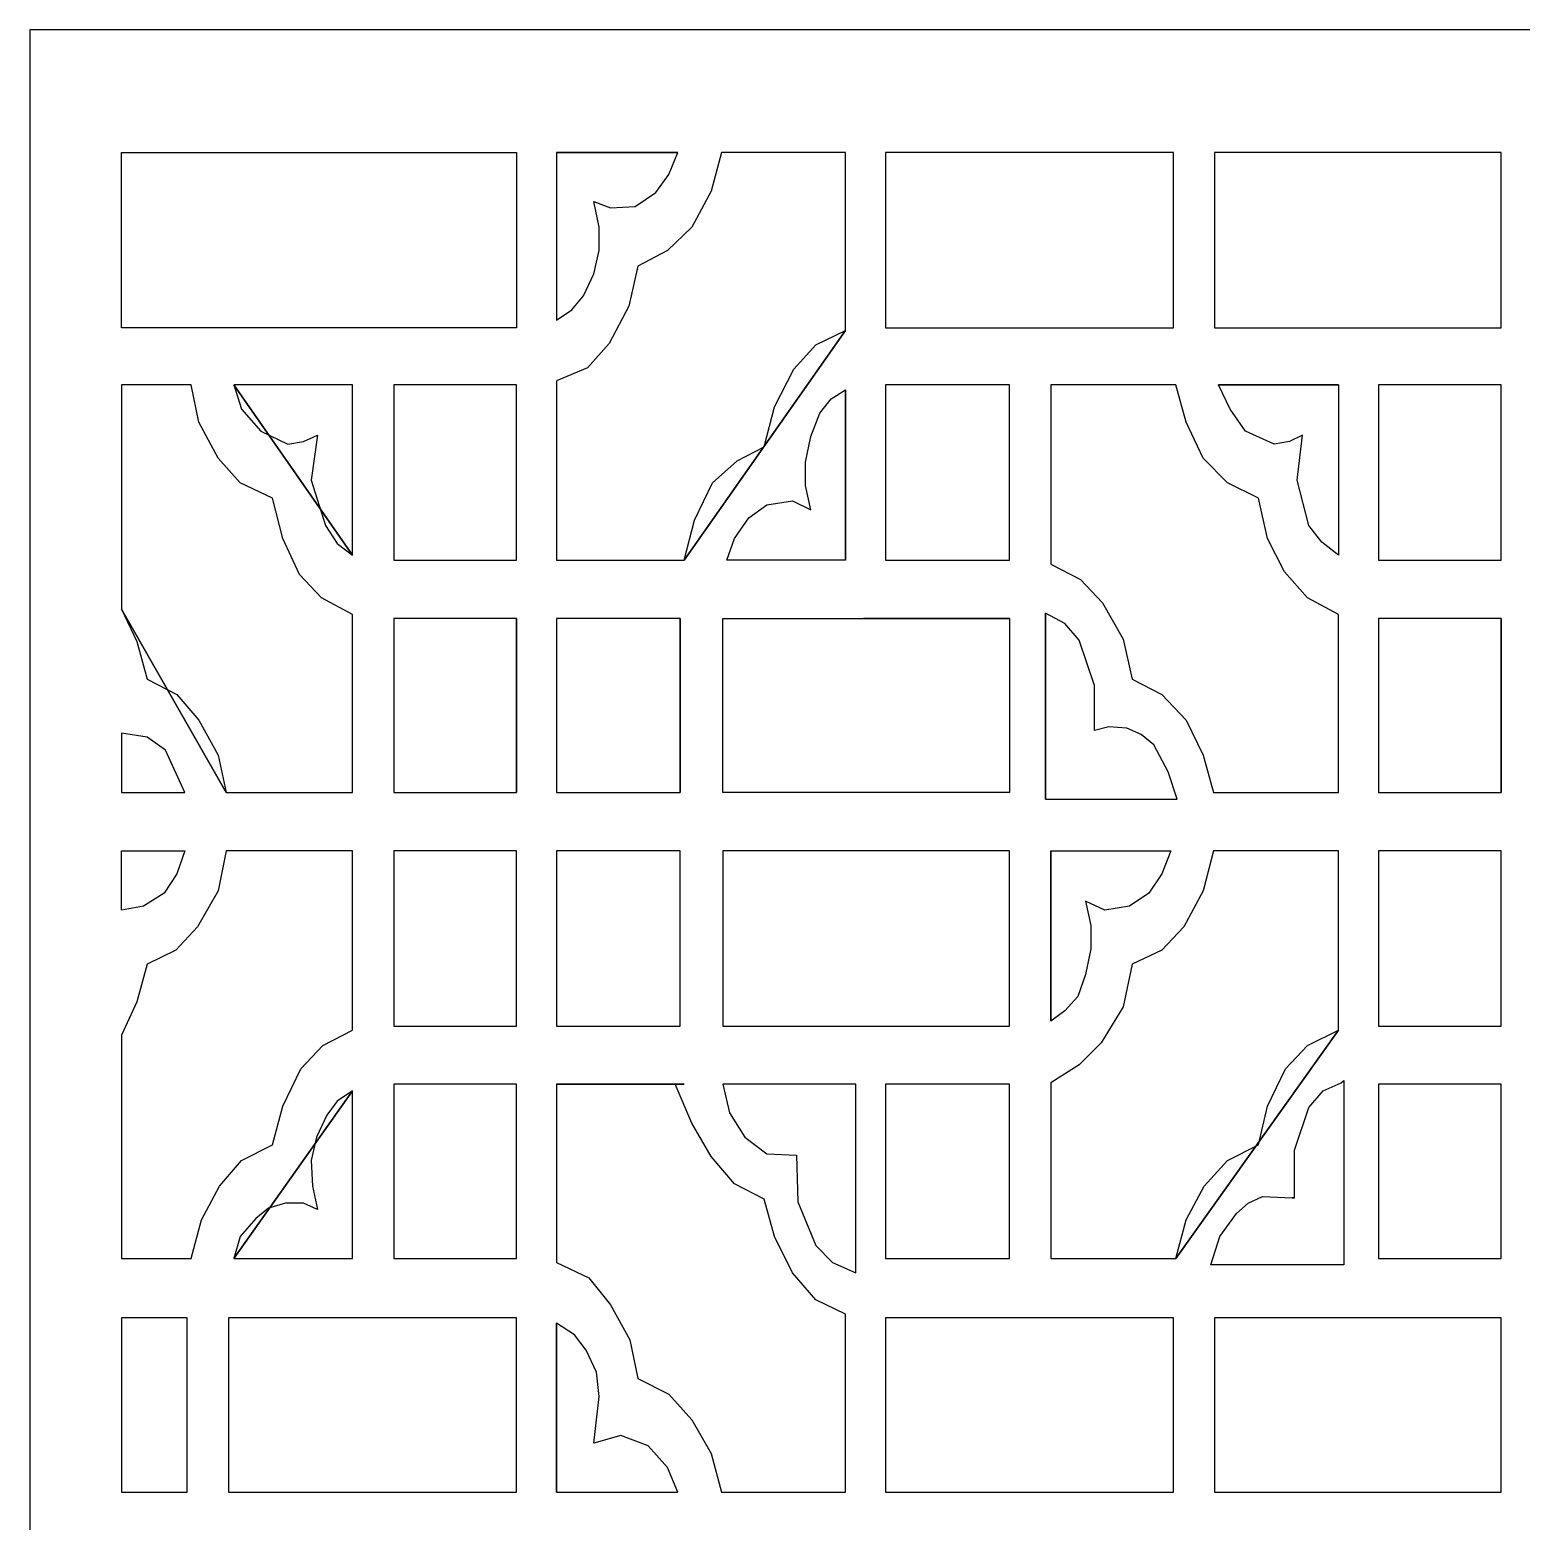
# Model space of a CAD drawing. Header units: centimetres. Extents: x 1.5 to 9.16, y 1.34 to 9.
# Drawn here: x 1.5 to 5.329, y 5.172 to 9.001 of the extents above; entities that cross this region are included whole.
import ezdxf

# ---------------------------------------------------------------- set-up
doc = ezdxf.new("R2010")
doc.units = ezdxf.units.CM
doc.header["$MEASUREMENT"] = 0
doc.layers.add('layer 1', color=7, linetype='Continuous')

msp = doc.modelspace()

# ---------------------------------------------------------------- linework, layer by layer
at = {"layer": 'layer 1', "color": 250}
for points, knots in [([(9.16051, 9.00077), (9.16051, 9.00077), (9.16051, 1.34404), (9.16051, 1.34404), (9.16051, 1.34404), (9.16051, 1.34404), (1.50046, 1.34404), (1.50046, 1.34404), (1.50046, 1.34404), (1.50046, 1.34404), (1.50046, 9.00077), (1.50046, 9.00077), (1.50046, 9.00077), (1.50046, 9.00077), (9.16051, 9.00077), (9.16051, 9.00077)], [0, 0, 0, 0, 0.2, 0.2, 0.2, 0.2, 0.4, 0.4, 0.4, 0.4, 0.6, 0.6, 0.6, 0.6, 1, 1, 1, 1]), ([(1.7357, 8.23543), (1.7357, 8.23543), (2.74953, 8.23543), (2.74953, 8.23543), (2.74953, 8.23543), (2.74953, 8.23543), (2.74953, 8.68602), (2.74953, 8.68602), (2.74953, 8.68602), (2.74953, 8.68602), (2.38508, 8.68602), (2.38508, 8.68602), (2.38508, 8.68602), (2.38508, 8.68602), (1.95768, 8.68602), (1.95768, 8.68602), (1.95768, 8.68602), (1.95768, 8.68602), (1.7357, 8.68602), (1.7357, 8.68602), (1.7357, 8.68602), (1.7357, 8.68602), (1.7357, 8.23543), (1.7357, 8.23543)], [0, 0, 0, 0, 0.1428571, 0.1428571, 0.1428571, 0.1428571, 0.2857143, 0.2857143, 0.2857143, 0.2857143, 0.4285714, 0.4285714, 0.4285714, 0.4285714, 0.5714286, 0.5714286, 0.5714286, 0.5714286, 0.7142857, 0.7142857, 0.7142857, 0.7142857, 1, 1, 1, 1]), ([(3.18024, 7.63906), (3.18024, 7.63906), (2.85224, 7.63906), (2.85224, 7.63906), (2.85224, 7.63906), (2.85224, 7.63906), (2.85224, 8.09959), (2.85224, 8.09959), (2.85224, 8.09959), (2.85224, 8.09959), (2.93175, 8.13272), (2.93175, 8.13272), (2.93175, 8.13272), (2.93175, 8.13272), (2.98808, 8.19567), (2.98808, 8.19567), (2.98808, 8.19567), (2.98808, 8.19567), (3.03777, 8.29175), (3.03777, 8.29175), (3.03777, 8.29175), (3.03777, 8.29175), (3.06097, 8.39446), (3.06097, 8.39446), (3.06097, 8.39446), (3.06097, 8.39446), (3.13717, 8.43422), (3.13717, 8.43422), (3.13717, 8.43422), (3.13717, 8.43422), (3.20012, 8.49385), (3.20012, 8.49385), (3.20012, 8.49385), (3.20012, 8.49385), (3.24982, 8.58662), (3.24982, 8.58662), (3.24982, 8.58662), (3.24982, 8.58662), (3.27632, 8.68602), (3.27632, 8.68602), (3.27632, 8.68602), (3.27632, 8.68602), (3.59439, 8.68602), (3.59439, 8.68602), (3.59439, 8.68602), (3.59439, 8.68602), (3.59439, 8.2288), (3.59439, 8.2288), (3.59439, 8.2288), (3.59439, 8.2288), (3.18024, 7.63906), (3.18024, 7.63906)], [0, 0, 0, 0, 0.0714286, 0.0714286, 0.0714286, 0.0714286, 0.1428571, 0.1428571, 0.1428571, 0.1428571, 0.2142857, 0.2142857, 0.2142857, 0.2142857, 0.2857143, 0.2857143, 0.2857143, 0.2857143, 0.3571429, 0.3571429, 0.3571429, 0.3571429, 0.4285714, 0.4285714, 0.4285714, 0.4285714, 0.5, 0.5, 0.5, 0.5, 0.5714286, 0.5714286, 0.5714286, 0.5714286, 0.6428571, 0.6428571, 0.6428571, 0.6428571, 0.7142857, 0.7142857, 0.7142857, 0.7142857, 0.7857143, 0.7857143, 0.7857143, 0.7857143, 0.8571429, 0.8571429, 0.8571429, 0.8571429, 1, 1, 1, 1]), ([(3.16368, 8.68602), (3.16368, 8.68602), (3.14048, 8.62969), (3.14048, 8.62969), (3.14048, 8.62969), (3.14048, 8.62969), (3.10735, 8.58331), (3.10735, 8.58331), (3.10735, 8.58331), (3.10735, 8.58331), (3.05434, 8.54686), (3.05434, 8.54686), (3.05434, 8.54686), (3.05434, 8.54686), (2.99139, 8.54355), (2.99139, 8.54355), (2.99139, 8.54355), (2.99139, 8.54355), (2.94832, 8.56012), (2.94832, 8.56012), (2.94832, 8.56012), (2.94832, 8.56012), (2.96157, 8.49385), (2.96157, 8.49385), (2.96157, 8.49385), (2.96157, 8.49385), (2.96157, 8.43422), (2.96157, 8.43422), (2.96157, 8.43422), (2.96157, 8.43422), (2.94832, 8.37458), (2.94832, 8.37458), (2.94832, 8.37458), (2.94832, 8.37458), (2.92181, 8.31826), (2.92181, 8.31826), (2.92181, 8.31826), (2.92181, 8.31826), (2.892, 8.28181), (2.892, 8.28181), (2.892, 8.28181), (2.892, 8.28181), (2.85224, 8.25531), (2.85224, 8.25531), (2.85224, 8.25531), (2.85224, 8.25531), (2.85224, 8.68602), (2.85224, 8.68602), (2.85224, 8.68602), (2.85224, 8.68602), (3.16368, 8.68602), (3.16368, 8.68602)], [0, 0, 0, 0, 0.0714286, 0.0714286, 0.0714286, 0.0714286, 0.1428571, 0.1428571, 0.1428571, 0.1428571, 0.2142857, 0.2142857, 0.2142857, 0.2142857, 0.2857143, 0.2857143, 0.2857143, 0.2857143, 0.3571429, 0.3571429, 0.3571429, 0.3571429, 0.4285714, 0.4285714, 0.4285714, 0.4285714, 0.5, 0.5, 0.5, 0.5, 0.5714286, 0.5714286, 0.5714286, 0.5714286, 0.6428571, 0.6428571, 0.6428571, 0.6428571, 0.7142857, 0.7142857, 0.7142857, 0.7142857, 0.7857143, 0.7857143, 0.7857143, 0.7857143, 0.8571429, 0.8571429, 0.8571429, 0.8571429, 1, 1, 1, 1]), ([(2.85224, 8.68602), (2.85224, 8.68602), (3.16368, 8.68602), (3.16368, 8.68602), (3.16368, 8.68602), (3.16368, 8.68602), (2.85224, 8.68602), (2.85224, 8.68602)], [0, 0, 0, 0, 0.3333333, 0.3333333, 0.3333333, 0.3333333, 1, 1, 1, 1]), ([(4.43593, 8.23543), (4.43593, 8.23543), (3.6971, 8.23543), (3.6971, 8.23543), (3.6971, 8.23543), (3.6971, 8.23543), (3.6971, 8.68602), (3.6971, 8.68602), (3.6971, 8.68602), (3.6971, 8.68602), (4.06817, 8.68602), (4.06817, 8.68602), (4.06817, 8.68602), (4.06817, 8.68602), (4.43593, 8.68602), (4.43593, 8.68602), (4.43593, 8.68602), (4.43593, 8.68602), (4.43593, 8.23543), (4.43593, 8.23543)], [0, 0, 0, 0, 0.1666667, 0.1666667, 0.1666667, 0.1666667, 0.3333333, 0.3333333, 0.3333333, 0.3333333, 0.5, 0.5, 0.5, 0.5, 0.6666667, 0.6666667, 0.6666667, 0.6666667, 1, 1, 1, 1]), ([(4.54195, 8.68602), (4.54195, 8.68602), (4.91303, 8.68602), (4.91303, 8.68602), (4.91303, 8.68602), (4.91303, 8.68602), (5.27748, 8.68602), (5.27748, 8.68602), (5.27748, 8.68602), (5.27748, 8.68602), (5.27748, 8.23543), (5.27748, 8.23543), (5.27748, 8.23543), (5.27748, 8.23543), (4.54195, 8.23543), (4.54195, 8.23543), (4.54195, 8.23543), (4.54195, 8.23543), (4.54195, 8.68602), (4.54195, 8.68602)], [0, 0, 0, 0, 0.1666667, 0.1666667, 0.1666667, 0.1666667, 0.3333333, 0.3333333, 0.3333333, 0.3333333, 0.5, 0.5, 0.5, 0.5, 0.6666667, 0.6666667, 0.6666667, 0.6666667, 1, 1, 1, 1]), ([(3.59439, 8.2288), (3.59439, 8.2288), (3.51818, 8.19236), (3.51818, 8.19236), (3.51818, 8.19236), (3.51818, 8.19236), (3.46186, 8.1294), (3.46186, 8.1294), (3.46186, 8.1294), (3.46186, 8.1294), (3.41216, 8.03332), (3.41216, 8.03332), (3.41216, 8.03332), (3.41216, 8.03332), (3.38566, 7.93061), (3.38566, 7.93061), (3.38566, 7.93061), (3.38566, 7.93061), (3.31608, 7.89417), (3.31608, 7.89417), (3.31608, 7.89417), (3.31608, 7.89417), (3.25313, 7.83785), (3.25313, 7.83785), (3.25313, 7.83785), (3.25313, 7.83785), (3.20675, 7.74176), (3.20675, 7.74176), (3.20675, 7.74176), (3.20675, 7.74176), (3.18024, 7.63906), (3.18024, 7.63906), (3.18024, 7.63906), (3.18024, 7.63906), (3.59439, 8.2288), (3.59439, 8.2288)], [0, 0, 0, 0, 0.1, 0.1, 0.1, 0.1, 0.2, 0.2, 0.2, 0.2, 0.3, 0.3, 0.3, 0.3, 0.4, 0.4, 0.4, 0.4, 0.5, 0.5, 0.5, 0.5, 0.6, 0.6, 0.6, 0.6, 0.7, 0.7, 0.7, 0.7, 0.8, 0.8, 0.8, 0.8, 1, 1, 1, 1]), ([(1.7357, 7.51316), (1.7357, 7.51316), (1.7357, 8.08965), (1.7357, 8.08965), (1.7357, 8.08965), (1.7357, 8.08965), (1.91461, 8.08965), (1.91461, 8.08965), (1.91461, 8.08965), (1.91461, 8.08965), (1.93449, 7.99357), (1.93449, 7.99357), (1.93449, 7.99357), (1.93449, 7.99357), (1.98419, 7.9008), (1.98419, 7.9008), (1.98419, 7.9008), (1.98419, 7.9008), (2.04051, 7.83785), (2.04051, 7.83785), (2.04051, 7.83785), (2.04051, 7.83785), (2.12334, 7.79809), (2.12334, 7.79809), (2.12334, 7.79809), (2.12334, 7.79809), (2.14984, 7.69538), (2.14984, 7.69538), (2.14984, 7.69538), (2.14984, 7.69538), (2.19292, 7.60261), (2.19292, 7.60261), (2.19292, 7.60261), (2.19292, 7.60261), (2.24924, 7.54297), (2.24924, 7.54297), (2.24924, 7.54297), (2.24924, 7.54297), (2.32876, 7.4999), (2.32876, 7.4999), (2.32876, 7.4999), (2.32876, 7.4999), (2.32876, 7.04269), (2.32876, 7.04269), (2.32876, 7.04269), (2.32876, 7.04269), (2.00407, 7.04269), (2.00407, 7.04269), (2.00407, 7.04269), (2.00407, 7.04269), (1.7357, 7.51316), (1.7357, 7.51316)], [0, 0, 0, 0, 0.0714286, 0.0714286, 0.0714286, 0.0714286, 0.1428571, 0.1428571, 0.1428571, 0.1428571, 0.2142857, 0.2142857, 0.2142857, 0.2142857, 0.2857143, 0.2857143, 0.2857143, 0.2857143, 0.3571429, 0.3571429, 0.3571429, 0.3571429, 0.4285714, 0.4285714, 0.4285714, 0.4285714, 0.5, 0.5, 0.5, 0.5, 0.5714286, 0.5714286, 0.5714286, 0.5714286, 0.6428571, 0.6428571, 0.6428571, 0.6428571, 0.7142857, 0.7142857, 0.7142857, 0.7142857, 0.7857143, 0.7857143, 0.7857143, 0.7857143, 0.8571429, 0.8571429, 0.8571429, 0.8571429, 1, 1, 1, 1]), ([(2.02394, 8.08965), (2.02394, 8.08965), (2.32876, 8.08965), (2.32876, 8.08965), (2.32876, 8.08965), (2.32876, 8.08965), (2.32876, 7.65231), (2.32876, 7.65231), (2.32876, 7.65231), (2.32876, 7.65231), (2.02394, 8.08965), (2.02394, 8.08965)], [0, 0, 0, 0, 0.25, 0.25, 0.25, 0.25, 0.5, 0.5, 0.5, 0.5, 1, 1, 1, 1]), ([(2.32876, 7.65231), (2.32876, 7.65231), (2.289, 7.68213), (2.289, 7.68213), (2.289, 7.68213), (2.289, 7.68213), (2.25918, 7.72851), (2.25918, 7.72851), (2.25918, 7.72851), (2.25918, 7.72851), (2.22273, 7.84447), (2.22273, 7.84447), (2.22273, 7.84447), (2.22273, 7.84447), (2.2393, 7.96043), (2.2393, 7.96043), (2.2393, 7.96043), (2.2393, 7.96043), (2.20286, 7.94387), (2.20286, 7.94387), (2.20286, 7.94387), (2.20286, 7.94387), (2.1631, 7.93724), (2.1631, 7.93724), (2.1631, 7.93724), (2.1631, 7.93724), (2.09352, 7.97037), (2.09352, 7.97037), (2.09352, 7.97037), (2.09352, 7.97037), (2.04382, 8.0267), (2.04382, 8.0267), (2.04382, 8.0267), (2.04382, 8.0267), (2.02394, 8.08965), (2.02394, 8.08965), (2.02394, 8.08965), (2.02394, 8.08965), (2.32876, 7.65231), (2.32876, 7.65231)], [0, 0, 0, 0, 0.0909091, 0.0909091, 0.0909091, 0.0909091, 0.1818182, 0.1818182, 0.1818182, 0.1818182, 0.2727273, 0.2727273, 0.2727273, 0.2727273, 0.3636364, 0.3636364, 0.3636364, 0.3636364, 0.4545455, 0.4545455, 0.4545455, 0.4545455, 0.5454545, 0.5454545, 0.5454545, 0.5454545, 0.6363636, 0.6363636, 0.6363636, 0.6363636, 0.7272727, 0.7272727, 0.7272727, 0.7272727, 0.8181818, 0.8181818, 0.8181818, 0.8181818, 1, 1, 1, 1]), ([(2.74953, 7.63906), (2.74953, 7.63906), (2.43478, 7.63906), (2.43478, 7.63906), (2.43478, 7.63906), (2.43478, 7.63906), (2.43478, 8.08965), (2.43478, 8.08965), (2.43478, 8.08965), (2.43478, 8.08965), (2.74953, 8.08965), (2.74953, 8.08965), (2.74953, 8.08965), (2.74953, 8.08965), (2.74953, 7.63906), (2.74953, 7.63906)], [0, 0, 0, 0, 0.2, 0.2, 0.2, 0.2, 0.4, 0.4, 0.4, 0.4, 0.6, 0.6, 0.6, 0.6, 1, 1, 1, 1]), ([(3.6971, 7.63906), (3.6971, 7.63906), (3.6971, 8.08965), (3.6971, 8.08965), (3.6971, 8.08965), (3.6971, 8.08965), (4.01516, 8.08965), (4.01516, 8.08965), (4.01516, 8.08965), (4.01516, 8.08965), (4.01516, 7.63906), (4.01516, 7.63906), (4.01516, 7.63906), (4.01516, 7.63906), (3.6971, 7.63906), (3.6971, 7.63906)], [0, 0, 0, 0, 0.2, 0.2, 0.2, 0.2, 0.4, 0.4, 0.4, 0.4, 0.6, 0.6, 0.6, 0.6, 1, 1, 1, 1]), ([(4.12118, 7.62912), (4.12118, 7.62912), (4.12118, 8.08965), (4.12118, 8.08965), (4.12118, 8.08965), (4.12118, 8.08965), (4.44256, 8.08965), (4.44256, 8.08965), (4.44256, 8.08965), (4.44256, 8.08965), (4.46906, 7.99357), (4.46906, 7.99357), (4.46906, 7.99357), (4.46906, 7.99357), (4.51214, 7.9008), (4.51214, 7.9008), (4.51214, 7.9008), (4.51214, 7.9008), (4.57509, 7.83785), (4.57509, 7.83785), (4.57509, 7.83785), (4.57509, 7.83785), (4.6546, 7.79809), (4.6546, 7.79809), (4.6546, 7.79809), (4.6546, 7.79809), (4.67779, 7.69538), (4.67779, 7.69538), (4.67779, 7.69538), (4.67779, 7.69538), (4.72087, 7.60924), (4.72087, 7.60924), (4.72087, 7.60924), (4.72087, 7.60924), (4.7805, 7.54297), (4.7805, 7.54297), (4.7805, 7.54297), (4.7805, 7.54297), (4.86002, 7.4999), (4.86002, 7.4999), (4.86002, 7.4999), (4.86002, 7.4999), (4.86002, 7.04269), (4.86002, 7.04269), (4.86002, 7.04269), (4.86002, 7.04269), (4.53864, 7.04269), (4.53864, 7.04269), (4.53864, 7.04269), (4.53864, 7.04269), (4.51214, 7.13877), (4.51214, 7.13877), (4.51214, 7.13877), (4.51214, 7.13877), (4.46906, 7.22822), (4.46906, 7.22822), (4.46906, 7.22822), (4.46906, 7.22822), (4.40611, 7.29449), (4.40611, 7.29449), (4.40611, 7.29449), (4.40611, 7.29449), (4.32991, 7.33424), (4.32991, 7.33424), (4.32991, 7.33424), (4.32991, 7.33424), (4.30672, 7.43695), (4.30672, 7.43695), (4.30672, 7.43695), (4.30672, 7.43695), (4.25371, 7.52972), (4.25371, 7.52972), (4.25371, 7.52972), (4.25371, 7.52972), (4.19738, 7.58936), (4.19738, 7.58936), (4.19738, 7.58936), (4.19738, 7.58936), (4.12118, 7.62912), (4.12118, 7.62912)], [0, 0, 0, 0, 0.047619, 0.047619, 0.047619, 0.047619, 0.0952381, 0.0952381, 0.0952381, 0.0952381, 0.1428571, 0.1428571, 0.1428571, 0.1428571, 0.1904762, 0.1904762, 0.1904762, 0.1904762, 0.2380952, 0.2380952, 0.2380952, 0.2380952, 0.2857143, 0.2857143, 0.2857143, 0.2857143, 0.3333333, 0.3333333, 0.3333333, 0.3333333, 0.3809524, 0.3809524, 0.3809524, 0.3809524, 0.4285714, 0.4285714, 0.4285714, 0.4285714, 0.4761905, 0.4761905, 0.4761905, 0.4761905, 0.5238095, 0.5238095, 0.5238095, 0.5238095, 0.5714286, 0.5714286, 0.5714286, 0.5714286, 0.6190476, 0.6190476, 0.6190476, 0.6190476, 0.6666667, 0.6666667, 0.6666667, 0.6666667, 0.7142857, 0.7142857, 0.7142857, 0.7142857, 0.7619048, 0.7619048, 0.7619048, 0.7619048, 0.8095238, 0.8095238, 0.8095238, 0.8095238, 0.8571429, 0.8571429, 0.8571429, 0.8571429, 0.9047619, 0.9047619, 0.9047619, 0.9047619, 1, 1, 1, 1]), ([(4.55189, 8.08965), (4.55189, 8.08965), (4.58171, 8.0267), (4.58171, 8.0267), (4.58171, 8.0267), (4.58171, 8.0267), (4.62147, 7.97037), (4.62147, 7.97037), (4.62147, 7.97037), (4.62147, 7.97037), (4.69436, 7.93724), (4.69436, 7.93724), (4.69436, 7.93724), (4.69436, 7.93724), (4.73412, 7.94387), (4.73412, 7.94387), (4.73412, 7.94387), (4.73412, 7.94387), (4.76725, 7.96043), (4.76725, 7.96043), (4.76725, 7.96043), (4.76725, 7.96043), (4.754, 7.84447), (4.754, 7.84447), (4.754, 7.84447), (4.754, 7.84447), (4.78382, 7.72851), (4.78382, 7.72851), (4.78382, 7.72851), (4.78382, 7.72851), (4.81695, 7.68544), (4.81695, 7.68544), (4.81695, 7.68544), (4.81695, 7.68544), (4.86002, 7.65231), (4.86002, 7.65231), (4.86002, 7.65231), (4.86002, 7.65231), (4.86002, 8.08965), (4.86002, 8.08965), (4.86002, 8.08965), (4.86002, 8.08965), (4.55189, 8.08965), (4.55189, 8.08965), (4.55189, 8.08965), (4.55189, 8.08965), (4.86002, 8.08965), (4.86002, 8.08965), (4.86002, 8.08965), (4.86002, 8.08965), (4.55189, 8.08965), (4.55189, 8.08965)], [0, 0, 0, 0, 0.0714286, 0.0714286, 0.0714286, 0.0714286, 0.1428571, 0.1428571, 0.1428571, 0.1428571, 0.2142857, 0.2142857, 0.2142857, 0.2142857, 0.2857143, 0.2857143, 0.2857143, 0.2857143, 0.3571429, 0.3571429, 0.3571429, 0.3571429, 0.4285714, 0.4285714, 0.4285714, 0.4285714, 0.5, 0.5, 0.5, 0.5, 0.5714286, 0.5714286, 0.5714286, 0.5714286, 0.6428571, 0.6428571, 0.6428571, 0.6428571, 0.7142857, 0.7142857, 0.7142857, 0.7142857, 0.7857143, 0.7857143, 0.7857143, 0.7857143, 0.8571429, 0.8571429, 0.8571429, 0.8571429, 1, 1, 1, 1]), ([(5.27748, 8.08965), (5.27748, 8.08965), (5.27748, 7.63906), (5.27748, 7.63906), (5.27748, 7.63906), (5.27748, 7.63906), (4.96273, 7.63906), (4.96273, 7.63906), (4.96273, 7.63906), (4.96273, 7.63906), (4.96273, 8.08965), (4.96273, 8.08965), (4.96273, 8.08965), (4.96273, 8.08965), (5.27748, 8.08965), (5.27748, 8.08965)], [0, 0, 0, 0, 0.2, 0.2, 0.2, 0.2, 0.4, 0.4, 0.4, 0.4, 0.6, 0.6, 0.6, 0.6, 1, 1, 1, 1]), ([(3.59439, 8.07639), (3.59439, 8.07639), (3.55794, 8.0532), (3.55794, 8.0532), (3.55794, 8.0532), (3.55794, 8.0532), (3.52812, 8.01676), (3.52812, 8.01676), (3.52812, 8.01676), (3.52812, 8.01676), (3.50493, 7.95712), (3.50493, 7.95712), (3.50493, 7.95712), (3.50493, 7.95712), (3.49168, 7.89086), (3.49168, 7.89086), (3.49168, 7.89086), (3.49168, 7.89086), (3.49168, 7.83122), (3.49168, 7.83122), (3.49168, 7.83122), (3.49168, 7.83122), (3.50493, 7.76827), (3.50493, 7.76827), (3.50493, 7.76827), (3.50493, 7.76827), (3.45855, 7.79146), (3.45855, 7.79146), (3.45855, 7.79146), (3.45855, 7.79146), (3.39228, 7.78152), (3.39228, 7.78152), (3.39228, 7.78152), (3.39228, 7.78152), (3.3459, 7.74839), (3.3459, 7.74839), (3.3459, 7.74839), (3.3459, 7.74839), (3.30945, 7.69538), (3.30945, 7.69538), (3.30945, 7.69538), (3.30945, 7.69538), (3.28958, 7.63906), (3.28958, 7.63906), (3.28958, 7.63906), (3.28958, 7.63906), (3.59439, 7.63906), (3.59439, 7.63906), (3.59439, 7.63906), (3.59439, 7.63906), (3.59439, 8.07639), (3.59439, 8.07639), (3.59439, 8.07639), (3.59439, 8.07639), (3.59439, 7.63906), (3.59439, 7.63906), (3.59439, 7.63906), (3.59439, 7.63906), (3.59439, 8.07639), (3.59439, 8.07639)], [0, 0, 0, 0, 0.0625, 0.0625, 0.0625, 0.0625, 0.125, 0.125, 0.125, 0.125, 0.1875, 0.1875, 0.1875, 0.1875, 0.25, 0.25, 0.25, 0.25, 0.3125, 0.3125, 0.3125, 0.3125, 0.375, 0.375, 0.375, 0.375, 0.4375, 0.4375, 0.4375, 0.4375, 0.5, 0.5, 0.5, 0.5, 0.5625, 0.5625, 0.5625, 0.5625, 0.625, 0.625, 0.625, 0.625, 0.6875, 0.6875, 0.6875, 0.6875, 0.75, 0.75, 0.75, 0.75, 0.8125, 0.8125, 0.8125, 0.8125, 0.875, 0.875, 0.875, 0.875, 1, 1, 1, 1]), ([(2.00407, 7.04269), (2.00407, 7.04269), (1.98419, 7.13877), (1.98419, 7.13877), (1.98419, 7.13877), (1.98419, 7.13877), (1.93449, 7.22822), (1.93449, 7.22822), (1.93449, 7.22822), (1.93449, 7.22822), (1.87816, 7.29449), (1.87816, 7.29449), (1.87816, 7.29449), (1.87816, 7.29449), (1.80196, 7.33424), (1.80196, 7.33424), (1.80196, 7.33424), (1.80196, 7.33424), (1.77546, 7.43033), (1.77546, 7.43033), (1.77546, 7.43033), (1.77546, 7.43033), (1.7357, 7.51316), (1.7357, 7.51316), (1.7357, 7.51316), (1.7357, 7.51316), (2.00407, 7.04269), (2.00407, 7.04269)], [0, 0, 0, 0, 0.125, 0.125, 0.125, 0.125, 0.25, 0.25, 0.25, 0.25, 0.375, 0.375, 0.375, 0.375, 0.5, 0.5, 0.5, 0.5, 0.625, 0.625, 0.625, 0.625, 0.75, 0.75, 0.75, 0.75, 1, 1, 1, 1]), ([(2.74953, 7.04269), (2.74953, 7.04269), (2.43478, 7.04269), (2.43478, 7.04269), (2.43478, 7.04269), (2.43478, 7.04269), (2.43478, 7.48996), (2.43478, 7.48996), (2.43478, 7.48996), (2.43478, 7.48996), (2.74953, 7.48996), (2.74953, 7.48996), (2.74953, 7.48996), (2.74953, 7.48996), (2.74953, 7.04269), (2.74953, 7.04269)], [0, 0, 0, 0, 0.2, 0.2, 0.2, 0.2, 0.4, 0.4, 0.4, 0.4, 0.6, 0.6, 0.6, 0.6, 1, 1, 1, 1]), ([(2.74953, 7.48996), (2.74953, 7.48996), (2.74953, 7.04269), (2.74953, 7.04269), (2.74953, 7.04269), (2.74953, 7.04269), (2.74953, 7.48996), (2.74953, 7.48996)], [0, 0, 0, 0, 0.3333333, 0.3333333, 0.3333333, 0.3333333, 1, 1, 1, 1]), ([(3.1703, 7.04269), (3.1703, 7.04269), (2.85224, 7.04269), (2.85224, 7.04269), (2.85224, 7.04269), (2.85224, 7.04269), (2.85224, 7.48996), (2.85224, 7.48996), (2.85224, 7.48996), (2.85224, 7.48996), (3.1703, 7.48996), (3.1703, 7.48996), (3.1703, 7.48996), (3.1703, 7.48996), (3.1703, 7.04269), (3.1703, 7.04269)], [0, 0, 0, 0, 0.2, 0.2, 0.2, 0.2, 0.4, 0.4, 0.4, 0.4, 0.6, 0.6, 0.6, 0.6, 1, 1, 1, 1]), ([(3.1703, 7.48996), (3.1703, 7.48996), (3.1703, 7.04269), (3.1703, 7.04269), (3.1703, 7.04269), (3.1703, 7.04269), (3.1703, 7.48996), (3.1703, 7.48996)], [0, 0, 0, 0, 0.3333333, 0.3333333, 0.3333333, 0.3333333, 1, 1, 1, 1]), ([(3.64077, 7.48996), (3.64077, 7.48996), (3.27964, 7.48996), (3.27964, 7.48996), (3.27964, 7.48996), (3.27964, 7.48996), (3.27964, 7.04269), (3.27964, 7.04269), (3.27964, 7.04269), (3.27964, 7.04269), (4.01516, 7.04269), (4.01516, 7.04269), (4.01516, 7.04269), (4.01516, 7.04269), (4.01516, 7.48996), (4.01516, 7.48996), (4.01516, 7.48996), (4.01516, 7.48996), (3.64077, 7.48996), (3.64077, 7.48996), (3.64077, 7.48996), (3.64077, 7.48996), (3.65071, 7.48996), (3.65071, 7.48996), (3.65071, 7.48996), (3.65071, 7.48996), (3.64077, 7.48996), (3.64077, 7.48996)], [0, 0, 0, 0, 0.125, 0.125, 0.125, 0.125, 0.25, 0.25, 0.25, 0.25, 0.375, 0.375, 0.375, 0.375, 0.5, 0.5, 0.5, 0.5, 0.625, 0.625, 0.625, 0.625, 0.75, 0.75, 0.75, 0.75, 1, 1, 1, 1]), ([(3.65071, 7.48996), (3.65071, 7.48996), (4.01516, 7.48996), (4.01516, 7.48996), (4.01516, 7.48996), (4.01516, 7.48996), (3.65071, 7.48996), (3.65071, 7.48996)], [0, 0, 0, 0, 0.3333333, 0.3333333, 0.3333333, 0.3333333, 1, 1, 1, 1]), ([(4.10793, 7.50322), (4.10793, 7.50322), (4.15763, 7.47671), (4.15763, 7.47671), (4.15763, 7.47671), (4.15763, 7.47671), (4.19407, 7.43364), (4.19407, 7.43364), (4.19407, 7.43364), (4.19407, 7.43364), (4.23383, 7.31768), (4.23383, 7.31768), (4.23383, 7.31768), (4.23383, 7.31768), (4.23383, 7.20172), (4.23383, 7.20172), (4.23383, 7.20172), (4.23383, 7.20172), (4.27027, 7.21166), (4.27027, 7.21166), (4.27027, 7.21166), (4.27027, 7.21166), (4.31666, 7.20834), (4.31666, 7.20834), (4.31666, 7.20834), (4.31666, 7.20834), (4.3531, 7.19178), (4.3531, 7.19178), (4.3531, 7.19178), (4.3531, 7.19178), (4.38623, 7.16527), (4.38623, 7.16527), (4.38623, 7.16527), (4.38623, 7.16527), (4.42268, 7.0957), (4.42268, 7.0957), (4.42268, 7.0957), (4.42268, 7.0957), (4.44587, 7.02612), (4.44587, 7.02612), (4.44587, 7.02612), (4.44587, 7.02612), (4.10793, 7.02612), (4.10793, 7.02612), (4.10793, 7.02612), (4.10793, 7.02612), (4.10793, 7.50322), (4.10793, 7.50322)], [0, 0, 0, 0, 0.0769231, 0.0769231, 0.0769231, 0.0769231, 0.1538462, 0.1538462, 0.1538462, 0.1538462, 0.2307692, 0.2307692, 0.2307692, 0.2307692, 0.3076923, 0.3076923, 0.3076923, 0.3076923, 0.3846154, 0.3846154, 0.3846154, 0.3846154, 0.4615385, 0.4615385, 0.4615385, 0.4615385, 0.5384615, 0.5384615, 0.5384615, 0.5384615, 0.6153846, 0.6153846, 0.6153846, 0.6153846, 0.6923077, 0.6923077, 0.6923077, 0.6923077, 0.7692308, 0.7692308, 0.7692308, 0.7692308, 0.8461538, 0.8461538, 0.8461538, 0.8461538, 1, 1, 1, 1]), ([(4.10793, 7.02612), (4.10793, 7.02612), (4.10793, 7.50322), (4.10793, 7.50322), (4.10793, 7.50322), (4.10793, 7.50322), (4.10793, 7.02612), (4.10793, 7.02612)], [0, 0, 0, 0, 0.3333333, 0.3333333, 0.3333333, 0.3333333, 1, 1, 1, 1]), ([(5.27748, 7.04269), (5.27748, 7.04269), (4.96273, 7.04269), (4.96273, 7.04269), (4.96273, 7.04269), (4.96273, 7.04269), (4.96273, 7.48996), (4.96273, 7.48996), (4.96273, 7.48996), (4.96273, 7.48996), (5.27748, 7.48996), (5.27748, 7.48996), (5.27748, 7.48996), (5.27748, 7.48996), (5.27748, 7.04269), (5.27748, 7.04269)], [0, 0, 0, 0, 0.2, 0.2, 0.2, 0.2, 0.4, 0.4, 0.4, 0.4, 0.6, 0.6, 0.6, 0.6, 1, 1, 1, 1]), ([(5.27748, 7.48996), (5.27748, 7.48996), (5.27748, 7.04269), (5.27748, 7.04269), (5.27748, 7.04269), (5.27748, 7.04269), (5.27748, 7.48996), (5.27748, 7.48996)], [0, 0, 0, 0, 0.3333333, 0.3333333, 0.3333333, 0.3333333, 1, 1, 1, 1]), ([(1.7357, 7.04269), (1.7357, 7.04269), (1.7357, 7.19509), (1.7357, 7.19509), (1.7357, 7.19509), (1.7357, 7.19509), (1.80196, 7.18515), (1.80196, 7.18515), (1.80196, 7.18515), (1.80196, 7.18515), (1.84835, 7.15202), (1.84835, 7.15202), (1.84835, 7.15202), (1.84835, 7.15202), (1.89804, 7.04269), (1.89804, 7.04269), (1.89804, 7.04269), (1.89804, 7.04269), (1.7357, 7.04269), (1.7357, 7.04269)], [0, 0, 0, 0, 0.1666667, 0.1666667, 0.1666667, 0.1666667, 0.3333333, 0.3333333, 0.3333333, 0.3333333, 0.5, 0.5, 0.5, 0.5, 0.6666667, 0.6666667, 0.6666667, 0.6666667, 1, 1, 1, 1]), ([(1.89804, 6.89359), (1.89804, 6.89359), (1.7357, 6.89359), (1.7357, 6.89359), (1.7357, 6.89359), (1.7357, 6.89359), (1.7357, 6.74119), (1.7357, 6.74119), (1.7357, 6.74119), (1.7357, 6.74119), (1.79202, 6.75113), (1.79202, 6.75113), (1.79202, 6.75113), (1.79202, 6.75113), (1.84503, 6.78426), (1.84503, 6.78426), (1.84503, 6.78426), (1.84503, 6.78426), (1.87816, 6.83396), (1.87816, 6.83396), (1.87816, 6.83396), (1.87816, 6.83396), (1.89804, 6.89359), (1.89804, 6.89359)], [0, 0, 0, 0, 0.1428571, 0.1428571, 0.1428571, 0.1428571, 0.2857143, 0.2857143, 0.2857143, 0.2857143, 0.4285714, 0.4285714, 0.4285714, 0.4285714, 0.5714286, 0.5714286, 0.5714286, 0.5714286, 0.7142857, 0.7142857, 0.7142857, 0.7142857, 1, 1, 1, 1]), ([(2.00407, 6.89359), (2.00407, 6.89359), (2.32876, 6.89359), (2.32876, 6.89359), (2.32876, 6.89359), (2.32876, 6.89359), (2.32876, 6.43306), (2.32876, 6.43306), (2.32876, 6.43306), (2.32876, 6.43306), (2.25255, 6.3933), (2.25255, 6.3933), (2.25255, 6.3933), (2.25255, 6.3933), (2.19623, 6.33367), (2.19623, 6.33367), (2.19623, 6.33367), (2.19623, 6.33367), (2.14984, 6.23759), (2.14984, 6.23759), (2.14984, 6.23759), (2.14984, 6.23759), (2.12334, 6.13819), (2.12334, 6.13819), (2.12334, 6.13819), (2.12334, 6.13819), (2.04382, 6.09843), (2.04382, 6.09843), (2.04382, 6.09843), (2.04382, 6.09843), (1.9875, 6.03217), (1.9875, 6.03217), (1.9875, 6.03217), (1.9875, 6.03217), (1.94112, 5.94603), (1.94112, 5.94603), (1.94112, 5.94603), (1.94112, 5.94603), (1.91461, 5.84663), (1.91461, 5.84663), (1.91461, 5.84663), (1.91461, 5.84663), (1.7357, 5.84663), (1.7357, 5.84663), (1.7357, 5.84663), (1.7357, 5.84663), (1.7357, 6.41981), (1.7357, 6.41981), (1.7357, 6.41981), (1.7357, 6.41981), (1.77546, 6.50595), (1.77546, 6.50595), (1.77546, 6.50595), (1.77546, 6.50595), (1.80196, 6.60203), (1.80196, 6.60203), (1.80196, 6.60203), (1.80196, 6.60203), (1.87485, 6.63848), (1.87485, 6.63848), (1.87485, 6.63848), (1.87485, 6.63848), (1.93118, 6.69812), (1.93118, 6.69812), (1.93118, 6.69812), (1.93118, 6.69812), (1.98419, 6.79089), (1.98419, 6.79089), (1.98419, 6.79089), (1.98419, 6.79089), (2.00407, 6.89359), (2.00407, 6.89359)], [0, 0, 0, 0, 0.0526316, 0.0526316, 0.0526316, 0.0526316, 0.1052632, 0.1052632, 0.1052632, 0.1052632, 0.1578947, 0.1578947, 0.1578947, 0.1578947, 0.2105263, 0.2105263, 0.2105263, 0.2105263, 0.2631579, 0.2631579, 0.2631579, 0.2631579, 0.3157895, 0.3157895, 0.3157895, 0.3157895, 0.3684211, 0.3684211, 0.3684211, 0.3684211, 0.4210526, 0.4210526, 0.4210526, 0.4210526, 0.4736842, 0.4736842, 0.4736842, 0.4736842, 0.5263158, 0.5263158, 0.5263158, 0.5263158, 0.5789474, 0.5789474, 0.5789474, 0.5789474, 0.6315789, 0.6315789, 0.6315789, 0.6315789, 0.6842105, 0.6842105, 0.6842105, 0.6842105, 0.7368421, 0.7368421, 0.7368421, 0.7368421, 0.7894737, 0.7894737, 0.7894737, 0.7894737, 0.8421053, 0.8421053, 0.8421053, 0.8421053, 0.8947368, 0.8947368, 0.8947368, 0.8947368, 1, 1, 1, 1]), ([(2.74953, 6.443), (2.74953, 6.443), (2.43478, 6.443), (2.43478, 6.443), (2.43478, 6.443), (2.43478, 6.443), (2.43478, 6.89359), (2.43478, 6.89359), (2.43478, 6.89359), (2.43478, 6.89359), (2.74953, 6.89359), (2.74953, 6.89359), (2.74953, 6.89359), (2.74953, 6.89359), (2.74953, 6.443), (2.74953, 6.443)], [0, 0, 0, 0, 0.2, 0.2, 0.2, 0.2, 0.4, 0.4, 0.4, 0.4, 0.6, 0.6, 0.6, 0.6, 1, 1, 1, 1]), ([(3.1703, 6.443), (3.1703, 6.443), (2.85224, 6.443), (2.85224, 6.443), (2.85224, 6.443), (2.85224, 6.443), (2.85224, 6.89359), (2.85224, 6.89359), (2.85224, 6.89359), (2.85224, 6.89359), (3.1703, 6.89359), (3.1703, 6.89359), (3.1703, 6.89359), (3.1703, 6.89359), (3.1703, 6.443), (3.1703, 6.443)], [0, 0, 0, 0, 0.2, 0.2, 0.2, 0.2, 0.4, 0.4, 0.4, 0.4, 0.6, 0.6, 0.6, 0.6, 1, 1, 1, 1]), ([(3.27964, 6.89359), (3.27964, 6.89359), (4.01516, 6.89359), (4.01516, 6.89359), (4.01516, 6.89359), (4.01516, 6.89359), (4.01516, 6.443), (4.01516, 6.443), (4.01516, 6.443), (4.01516, 6.443), (3.27964, 6.443), (3.27964, 6.443), (3.27964, 6.443), (3.27964, 6.443), (3.27964, 6.89359), (3.27964, 6.89359)], [0, 0, 0, 0, 0.2, 0.2, 0.2, 0.2, 0.4, 0.4, 0.4, 0.4, 0.6, 0.6, 0.6, 0.6, 1, 1, 1, 1]), ([(4.44256, 5.84663), (4.44256, 5.84663), (4.12118, 5.84663), (4.12118, 5.84663), (4.12118, 5.84663), (4.12118, 5.84663), (4.12118, 6.29722), (4.12118, 6.29722), (4.12118, 6.29722), (4.12118, 6.29722), (4.19407, 6.34361), (4.19407, 6.34361), (4.19407, 6.34361), (4.19407, 6.34361), (4.25039, 6.39993), (4.25039, 6.39993), (4.25039, 6.39993), (4.25039, 6.39993), (4.30672, 6.4927), (4.30672, 6.4927), (4.30672, 6.4927), (4.30672, 6.4927), (4.32991, 6.60203), (4.32991, 6.60203), (4.32991, 6.60203), (4.32991, 6.60203), (4.40611, 6.63848), (4.40611, 6.63848), (4.40611, 6.63848), (4.40611, 6.63848), (4.46244, 6.69812), (4.46244, 6.69812), (4.46244, 6.69812), (4.46244, 6.69812), (4.51214, 6.79089), (4.51214, 6.79089), (4.51214, 6.79089), (4.51214, 6.79089), (4.53864, 6.89359), (4.53864, 6.89359), (4.53864, 6.89359), (4.53864, 6.89359), (4.86002, 6.89359), (4.86002, 6.89359), (4.86002, 6.89359), (4.86002, 6.89359), (4.86002, 6.43306), (4.86002, 6.43306), (4.86002, 6.43306), (4.86002, 6.43306), (4.44256, 5.84663), (4.44256, 5.84663)], [0, 0, 0, 0, 0.0714286, 0.0714286, 0.0714286, 0.0714286, 0.1428571, 0.1428571, 0.1428571, 0.1428571, 0.2142857, 0.2142857, 0.2142857, 0.2142857, 0.2857143, 0.2857143, 0.2857143, 0.2857143, 0.3571429, 0.3571429, 0.3571429, 0.3571429, 0.4285714, 0.4285714, 0.4285714, 0.4285714, 0.5, 0.5, 0.5, 0.5, 0.5714286, 0.5714286, 0.5714286, 0.5714286, 0.6428571, 0.6428571, 0.6428571, 0.6428571, 0.7142857, 0.7142857, 0.7142857, 0.7142857, 0.7857143, 0.7857143, 0.7857143, 0.7857143, 0.8571429, 0.8571429, 0.8571429, 0.8571429, 1, 1, 1, 1]), ([(4.12118, 6.45626), (4.12118, 6.45626), (4.15763, 6.48276), (4.15763, 6.48276), (4.15763, 6.48276), (4.15763, 6.48276), (4.19076, 6.51921), (4.19076, 6.51921), (4.19076, 6.51921), (4.19076, 6.51921), (4.21064, 6.57553), (4.21064, 6.57553), (4.21064, 6.57553), (4.21064, 6.57553), (4.22389, 6.64179), (4.22389, 6.64179), (4.22389, 6.64179), (4.22389, 6.64179), (4.22389, 6.70143), (4.22389, 6.70143), (4.22389, 6.70143), (4.22389, 6.70143), (4.21064, 6.76438), (4.21064, 6.76438), (4.21064, 6.76438), (4.21064, 6.76438), (4.26033, 6.74119), (4.26033, 6.74119), (4.26033, 6.74119), (4.26033, 6.74119), (4.32328, 6.75113), (4.32328, 6.75113), (4.32328, 6.75113), (4.32328, 6.75113), (4.37298, 6.78426), (4.37298, 6.78426), (4.37298, 6.78426), (4.37298, 6.78426), (4.40611, 6.83396), (4.40611, 6.83396), (4.40611, 6.83396), (4.40611, 6.83396), (4.42931, 6.89359), (4.42931, 6.89359), (4.42931, 6.89359), (4.42931, 6.89359), (4.12118, 6.89359), (4.12118, 6.89359), (4.12118, 6.89359), (4.12118, 6.89359), (4.12118, 6.45626), (4.12118, 6.45626), (4.12118, 6.45626), (4.12118, 6.45626), (4.12118, 6.89359), (4.12118, 6.89359), (4.12118, 6.89359), (4.12118, 6.89359), (4.12118, 6.45626), (4.12118, 6.45626)], [0, 0, 0, 0, 0.0625, 0.0625, 0.0625, 0.0625, 0.125, 0.125, 0.125, 0.125, 0.1875, 0.1875, 0.1875, 0.1875, 0.25, 0.25, 0.25, 0.25, 0.3125, 0.3125, 0.3125, 0.3125, 0.375, 0.375, 0.375, 0.375, 0.4375, 0.4375, 0.4375, 0.4375, 0.5, 0.5, 0.5, 0.5, 0.5625, 0.5625, 0.5625, 0.5625, 0.625, 0.625, 0.625, 0.625, 0.6875, 0.6875, 0.6875, 0.6875, 0.75, 0.75, 0.75, 0.75, 0.8125, 0.8125, 0.8125, 0.8125, 0.875, 0.875, 0.875, 0.875, 1, 1, 1, 1]), ([(5.27748, 6.443), (5.27748, 6.443), (4.96273, 6.443), (4.96273, 6.443), (4.96273, 6.443), (4.96273, 6.443), (4.96273, 6.89359), (4.96273, 6.89359), (4.96273, 6.89359), (4.96273, 6.89359), (5.27748, 6.89359), (5.27748, 6.89359), (5.27748, 6.89359), (5.27748, 6.89359), (5.27748, 6.443), (5.27748, 6.443)], [0, 0, 0, 0, 0.2, 0.2, 0.2, 0.2, 0.4, 0.4, 0.4, 0.4, 0.6, 0.6, 0.6, 0.6, 1, 1, 1, 1]), ([(4.86002, 6.43306), (4.86002, 6.43306), (4.7805, 6.3933), (4.7805, 6.3933), (4.7805, 6.3933), (4.7805, 6.3933), (4.72418, 6.33367), (4.72418, 6.33367), (4.72418, 6.33367), (4.72418, 6.33367), (4.67779, 6.23759), (4.67779, 6.23759), (4.67779, 6.23759), (4.67779, 6.23759), (4.6546, 6.13819), (4.6546, 6.13819), (4.6546, 6.13819), (4.6546, 6.13819), (4.57509, 6.09843), (4.57509, 6.09843), (4.57509, 6.09843), (4.57509, 6.09843), (4.51545, 6.03217), (4.51545, 6.03217), (4.51545, 6.03217), (4.51545, 6.03217), (4.46906, 5.94603), (4.46906, 5.94603), (4.46906, 5.94603), (4.46906, 5.94603), (4.44256, 5.84663), (4.44256, 5.84663), (4.44256, 5.84663), (4.44256, 5.84663), (4.86002, 6.43306), (4.86002, 6.43306)], [0, 0, 0, 0, 0.1, 0.1, 0.1, 0.1, 0.2, 0.2, 0.2, 0.2, 0.3, 0.3, 0.3, 0.3, 0.4, 0.4, 0.4, 0.4, 0.5, 0.5, 0.5, 0.5, 0.6, 0.6, 0.6, 0.6, 0.7, 0.7, 0.7, 0.7, 0.8, 0.8, 0.8, 0.8, 1, 1, 1, 1]), ([(2.74953, 5.84663), (2.74953, 5.84663), (2.43478, 5.84663), (2.43478, 5.84663), (2.43478, 5.84663), (2.43478, 5.84663), (2.43478, 6.29391), (2.43478, 6.29391), (2.43478, 6.29391), (2.43478, 6.29391), (2.74953, 6.29391), (2.74953, 6.29391), (2.74953, 6.29391), (2.74953, 6.29391), (2.74953, 5.84663), (2.74953, 5.84663)], [0, 0, 0, 0, 0.2, 0.2, 0.2, 0.2, 0.4, 0.4, 0.4, 0.4, 0.6, 0.6, 0.6, 0.6, 1, 1, 1, 1]), ([(3.15705, 6.29391), (3.15705, 6.29391), (3.20012, 6.19451), (3.20012, 6.19451), (3.20012, 6.19451), (3.20012, 6.19451), (3.24982, 6.10837), (3.24982, 6.10837), (3.24982, 6.10837), (3.24982, 6.10837), (3.30945, 6.0388), (3.30945, 6.0388), (3.30945, 6.0388), (3.30945, 6.0388), (3.38566, 5.99904), (3.38566, 5.99904), (3.38566, 5.99904), (3.38566, 5.99904), (3.41216, 5.90296), (3.41216, 5.90296), (3.41216, 5.90296), (3.41216, 5.90296), (3.45855, 5.81019), (3.45855, 5.81019), (3.45855, 5.81019), (3.45855, 5.81019), (3.51818, 5.74061), (3.51818, 5.74061), (3.51818, 5.74061), (3.51818, 5.74061), (3.59439, 5.70417), (3.59439, 5.70417), (3.59439, 5.70417), (3.59439, 5.70417), (3.59439, 5.24695), (3.59439, 5.24695), (3.59439, 5.24695), (3.59439, 5.24695), (3.27632, 5.24695), (3.27632, 5.24695), (3.27632, 5.24695), (3.27632, 5.24695), (3.24982, 5.34634), (3.24982, 5.34634), (3.24982, 5.34634), (3.24982, 5.34634), (3.20012, 5.43249), (3.20012, 5.43249), (3.20012, 5.43249), (3.20012, 5.43249), (3.14048, 5.49875), (3.14048, 5.49875), (3.14048, 5.49875), (3.14048, 5.49875), (3.06097, 5.53851), (3.06097, 5.53851), (3.06097, 5.53851), (3.06097, 5.53851), (3.04109, 5.6379), (3.04109, 5.6379), (3.04109, 5.6379), (3.04109, 5.6379), (2.99139, 5.72736), (2.99139, 5.72736), (2.99139, 5.72736), (2.99139, 5.72736), (2.93507, 5.79693), (2.93507, 5.79693), (2.93507, 5.79693), (2.93507, 5.79693), (2.85224, 5.83669), (2.85224, 5.83669), (2.85224, 5.83669), (2.85224, 5.83669), (2.85224, 6.29391), (2.85224, 6.29391), (2.85224, 6.29391), (2.85224, 6.29391), (3.15705, 6.29391), (3.15705, 6.29391)], [0, 0, 0, 0, 0.047619, 0.047619, 0.047619, 0.047619, 0.0952381, 0.0952381, 0.0952381, 0.0952381, 0.1428571, 0.1428571, 0.1428571, 0.1428571, 0.1904762, 0.1904762, 0.1904762, 0.1904762, 0.2380952, 0.2380952, 0.2380952, 0.2380952, 0.2857143, 0.2857143, 0.2857143, 0.2857143, 0.3333333, 0.3333333, 0.3333333, 0.3333333, 0.3809524, 0.3809524, 0.3809524, 0.3809524, 0.4285714, 0.4285714, 0.4285714, 0.4285714, 0.4761905, 0.4761905, 0.4761905, 0.4761905, 0.5238095, 0.5238095, 0.5238095, 0.5238095, 0.5714286, 0.5714286, 0.5714286, 0.5714286, 0.6190476, 0.6190476, 0.6190476, 0.6190476, 0.6666667, 0.6666667, 0.6666667, 0.6666667, 0.7142857, 0.7142857, 0.7142857, 0.7142857, 0.7619048, 0.7619048, 0.7619048, 0.7619048, 0.8095238, 0.8095238, 0.8095238, 0.8095238, 0.8571429, 0.8571429, 0.8571429, 0.8571429, 0.9047619, 0.9047619, 0.9047619, 0.9047619, 1, 1, 1, 1]), ([(2.85224, 6.29391), (2.85224, 6.29391), (3.18024, 6.29391), (3.18024, 6.29391), (3.18024, 6.29391), (3.18024, 6.29391), (2.85224, 6.29391), (2.85224, 6.29391)], [0, 0, 0, 0, 0.3333333, 0.3333333, 0.3333333, 0.3333333, 1, 1, 1, 1]), ([(3.27964, 6.29391), (3.27964, 6.29391), (3.62089, 6.29391), (3.62089, 6.29391), (3.62089, 6.29391), (3.62089, 6.29391), (3.62089, 5.81019), (3.62089, 5.81019), (3.62089, 5.81019), (3.62089, 5.81019), (3.56126, 5.83669), (3.56126, 5.83669), (3.56126, 5.83669), (3.56126, 5.83669), (3.51818, 5.87976), (3.51818, 5.87976), (3.51818, 5.87976), (3.51818, 5.87976), (3.4718, 5.99241), (3.4718, 5.99241), (3.4718, 5.99241), (3.4718, 5.99241), (3.46849, 6.11169), (3.46849, 6.11169), (3.46849, 6.11169), (3.46849, 6.11169), (3.39228, 6.115), (3.39228, 6.115), (3.39228, 6.115), (3.39228, 6.115), (3.33596, 6.15807), (3.33596, 6.15807), (3.33596, 6.15807), (3.33596, 6.15807), (3.2962, 6.22102), (3.2962, 6.22102), (3.2962, 6.22102), (3.2962, 6.22102), (3.27964, 6.29391), (3.27964, 6.29391)], [0, 0, 0, 0, 0.0909091, 0.0909091, 0.0909091, 0.0909091, 0.1818182, 0.1818182, 0.1818182, 0.1818182, 0.2727273, 0.2727273, 0.2727273, 0.2727273, 0.3636364, 0.3636364, 0.3636364, 0.3636364, 0.4545455, 0.4545455, 0.4545455, 0.4545455, 0.5454545, 0.5454545, 0.5454545, 0.5454545, 0.6363636, 0.6363636, 0.6363636, 0.6363636, 0.7272727, 0.7272727, 0.7272727, 0.7272727, 0.8181818, 0.8181818, 0.8181818, 0.8181818, 1, 1, 1, 1]), ([(4.01516, 6.29391), (4.01516, 6.29391), (4.01516, 5.84663), (4.01516, 5.84663), (4.01516, 5.84663), (4.01516, 5.84663), (3.6971, 5.84663), (3.6971, 5.84663), (3.6971, 5.84663), (3.6971, 5.84663), (3.6971, 6.29391), (3.6971, 6.29391), (3.6971, 6.29391), (3.6971, 6.29391), (4.01516, 6.29391), (4.01516, 6.29391)], [0, 0, 0, 0, 0.2, 0.2, 0.2, 0.2, 0.4, 0.4, 0.4, 0.4, 0.6, 0.6, 0.6, 0.6, 1, 1, 1, 1]), ([(4.74074, 6.00235), (4.74074, 6.00235), (4.66454, 6.00566), (4.66454, 6.00566), (4.66454, 6.00566), (4.66454, 6.00566), (4.6281, 5.9891), (4.6281, 5.9891), (4.6281, 5.9891), (4.6281, 5.9891), (4.59828, 5.96259), (4.59828, 5.96259), (4.59828, 5.96259), (4.59828, 5.96259), (4.55521, 5.90296), (4.55521, 5.90296), (4.55521, 5.90296), (4.55521, 5.90296), (4.53201, 5.83007), (4.53201, 5.83007), (4.53201, 5.83007), (4.53201, 5.83007), (4.87327, 5.83007), (4.87327, 5.83007), (4.87327, 5.83007), (4.87327, 5.83007), (4.87327, 6.30385), (4.87327, 6.30385), (4.87327, 6.30385), (4.87327, 6.30385), (4.86664, 6.29722), (4.86664, 6.29722), (4.86664, 6.29722), (4.86664, 6.29722), (4.82026, 6.27734), (4.82026, 6.27734), (4.82026, 6.27734), (4.82026, 6.27734), (4.78382, 6.23427), (4.78382, 6.23427), (4.78382, 6.23427), (4.78382, 6.23427), (4.74737, 6.12494), (4.74737, 6.12494), (4.74737, 6.12494), (4.74737, 6.12494), (4.74737, 6.00235), (4.74737, 6.00235), (4.74737, 6.00235), (4.74737, 6.00235), (4.74074, 6.00235), (4.74074, 6.00235), (4.74074, 6.00235), (4.74074, 6.00235), (4.74737, 6.00235), (4.74737, 6.00235), (4.74737, 6.00235), (4.74737, 6.00235), (4.74737, 6.00235), (4.74737, 6.00235), (4.74737, 6.00235), (4.74737, 6.00235), (4.74074, 6.00235), (4.74074, 6.00235)], [0, 0, 0, 0, 0.0588235, 0.0588235, 0.0588235, 0.0588235, 0.1176471, 0.1176471, 0.1176471, 0.1176471, 0.1764706, 0.1764706, 0.1764706, 0.1764706, 0.2352941, 0.2352941, 0.2352941, 0.2352941, 0.2941176, 0.2941176, 0.2941176, 0.2941176, 0.3529412, 0.3529412, 0.3529412, 0.3529412, 0.4117647, 0.4117647, 0.4117647, 0.4117647, 0.4705882, 0.4705882, 0.4705882, 0.4705882, 0.5294118, 0.5294118, 0.5294118, 0.5294118, 0.5882353, 0.5882353, 0.5882353, 0.5882353, 0.6470588, 0.6470588, 0.6470588, 0.6470588, 0.7058824, 0.7058824, 0.7058824, 0.7058824, 0.7647059, 0.7647059, 0.7647059, 0.7647059, 0.8235294, 0.8235294, 0.8235294, 0.8235294, 0.8823529, 0.8823529, 0.8823529, 0.8823529, 1, 1, 1, 1]), ([(5.27748, 6.29391), (5.27748, 6.29391), (5.27748, 5.84663), (5.27748, 5.84663), (5.27748, 5.84663), (5.27748, 5.84663), (4.96273, 5.84663), (4.96273, 5.84663), (4.96273, 5.84663), (4.96273, 5.84663), (4.96273, 6.29391), (4.96273, 6.29391), (4.96273, 6.29391), (4.96273, 6.29391), (5.27748, 6.29391), (5.27748, 6.29391)], [0, 0, 0, 0, 0.2, 0.2, 0.2, 0.2, 0.4, 0.4, 0.4, 0.4, 0.6, 0.6, 0.6, 0.6, 1, 1, 1, 1]), ([(2.32876, 6.27734), (2.32876, 6.27734), (2.32876, 5.84663), (2.32876, 5.84663), (2.32876, 5.84663), (2.32876, 5.84663), (2.02394, 5.84663), (2.02394, 5.84663), (2.02394, 5.84663), (2.02394, 5.84663), (2.32876, 6.27734), (2.32876, 6.27734)], [0, 0, 0, 0, 0.25, 0.25, 0.25, 0.25, 0.5, 0.5, 0.5, 0.5, 1, 1, 1, 1]), ([(2.02394, 5.84663), (2.02394, 5.84663), (2.04051, 5.90296), (2.04051, 5.90296), (2.04051, 5.90296), (2.04051, 5.90296), (2.08027, 5.94934), (2.08027, 5.94934), (2.08027, 5.94934), (2.08027, 5.94934), (2.1134, 5.97585), (2.1134, 5.97585), (2.1134, 5.97585), (2.1134, 5.97585), (2.15647, 5.9891), (2.15647, 5.9891), (2.15647, 5.9891), (2.15647, 5.9891), (2.20286, 5.9891), (2.20286, 5.9891), (2.20286, 5.9891), (2.20286, 5.9891), (2.2393, 5.97253), (2.2393, 5.97253), (2.2393, 5.97253), (2.2393, 5.97253), (2.22605, 6.03217), (2.22605, 6.03217), (2.22605, 6.03217), (2.22605, 6.03217), (2.22273, 6.09843), (2.22273, 6.09843), (2.22273, 6.09843), (2.22273, 6.09843), (2.23599, 6.15807), (2.23599, 6.15807), (2.23599, 6.15807), (2.23599, 6.15807), (2.26249, 6.21439), (2.26249, 6.21439), (2.26249, 6.21439), (2.26249, 6.21439), (2.289, 6.25084), (2.289, 6.25084), (2.289, 6.25084), (2.289, 6.25084), (2.32876, 6.27734), (2.32876, 6.27734), (2.32876, 6.27734), (2.32876, 6.27734), (2.02394, 5.84663), (2.02394, 5.84663)], [0, 0, 0, 0, 0.0714286, 0.0714286, 0.0714286, 0.0714286, 0.1428571, 0.1428571, 0.1428571, 0.1428571, 0.2142857, 0.2142857, 0.2142857, 0.2142857, 0.2857143, 0.2857143, 0.2857143, 0.2857143, 0.3571429, 0.3571429, 0.3571429, 0.3571429, 0.4285714, 0.4285714, 0.4285714, 0.4285714, 0.5, 0.5, 0.5, 0.5, 0.5714286, 0.5714286, 0.5714286, 0.5714286, 0.6428571, 0.6428571, 0.6428571, 0.6428571, 0.7142857, 0.7142857, 0.7142857, 0.7142857, 0.7857143, 0.7857143, 0.7857143, 0.7857143, 0.8571429, 0.8571429, 0.8571429, 0.8571429, 1, 1, 1, 1]), ([(1.90467, 5.69423), (1.90467, 5.69423), (1.90467, 5.24695), (1.90467, 5.24695), (1.90467, 5.24695), (1.90467, 5.24695), (1.7357, 5.24695), (1.7357, 5.24695), (1.7357, 5.24695), (1.7357, 5.24695), (1.7357, 5.69423), (1.7357, 5.69423), (1.7357, 5.69423), (1.7357, 5.69423), (1.90467, 5.69423), (1.90467, 5.69423)], [0, 0, 0, 0, 0.2, 0.2, 0.2, 0.2, 0.4, 0.4, 0.4, 0.4, 0.6, 0.6, 0.6, 0.6, 1, 1, 1, 1]), ([(2.74953, 5.24695), (2.74953, 5.24695), (2.01069, 5.24695), (2.01069, 5.24695), (2.01069, 5.24695), (2.01069, 5.24695), (2.01069, 5.69423), (2.01069, 5.69423), (2.01069, 5.69423), (2.01069, 5.69423), (2.74953, 5.69423), (2.74953, 5.69423), (2.74953, 5.69423), (2.74953, 5.69423), (2.74953, 5.24695), (2.74953, 5.24695)], [0, 0, 0, 0, 0.2, 0.2, 0.2, 0.2, 0.4, 0.4, 0.4, 0.4, 0.6, 0.6, 0.6, 0.6, 1, 1, 1, 1]), ([(2.85224, 5.24695), (2.85224, 5.24695), (2.85224, 5.68097), (2.85224, 5.68097), (2.85224, 5.68097), (2.85224, 5.68097), (2.85224, 5.24695), (2.85224, 5.24695)], [0, 0, 0, 0, 0.3333333, 0.3333333, 0.3333333, 0.3333333, 1, 1, 1, 1]), ([(2.85224, 5.68097), (2.85224, 5.68097), (2.89862, 5.65116), (2.89862, 5.65116), (2.89862, 5.65116), (2.89862, 5.65116), (2.92844, 5.6114), (2.92844, 5.6114), (2.92844, 5.6114), (2.92844, 5.6114), (2.95495, 5.55507), (2.95495, 5.55507), (2.95495, 5.55507), (2.95495, 5.55507), (2.96157, 5.49212), (2.96157, 5.49212), (2.96157, 5.49212), (2.96157, 5.49212), (2.94832, 5.37285), (2.94832, 5.37285), (2.94832, 5.37285), (2.94832, 5.37285), (3.0179, 5.39273), (3.0179, 5.39273), (3.0179, 5.39273), (3.0179, 5.39273), (3.08747, 5.36622), (3.08747, 5.36622), (3.08747, 5.36622), (3.08747, 5.36622), (3.13717, 5.3099), (3.13717, 5.3099), (3.13717, 5.3099), (3.13717, 5.3099), (3.16368, 5.24695), (3.16368, 5.24695), (3.16368, 5.24695), (3.16368, 5.24695), (2.85224, 5.24695), (2.85224, 5.24695), (2.85224, 5.24695), (2.85224, 5.24695), (2.85224, 5.68097), (2.85224, 5.68097)], [0, 0, 0, 0, 0.0833333, 0.0833333, 0.0833333, 0.0833333, 0.1666667, 0.1666667, 0.1666667, 0.1666667, 0.25, 0.25, 0.25, 0.25, 0.3333333, 0.3333333, 0.3333333, 0.3333333, 0.4166667, 0.4166667, 0.4166667, 0.4166667, 0.5, 0.5, 0.5, 0.5, 0.5833333, 0.5833333, 0.5833333, 0.5833333, 0.6666667, 0.6666667, 0.6666667, 0.6666667, 0.75, 0.75, 0.75, 0.75, 0.8333333, 0.8333333, 0.8333333, 0.8333333, 1, 1, 1, 1]), ([(4.43593, 5.69423), (4.43593, 5.69423), (4.43593, 5.24695), (4.43593, 5.24695), (4.43593, 5.24695), (4.43593, 5.24695), (3.6971, 5.24695), (3.6971, 5.24695), (3.6971, 5.24695), (3.6971, 5.24695), (3.6971, 5.69423), (3.6971, 5.69423), (3.6971, 5.69423), (3.6971, 5.69423), (4.43593, 5.69423), (4.43593, 5.69423)], [0, 0, 0, 0, 0.2, 0.2, 0.2, 0.2, 0.4, 0.4, 0.4, 0.4, 0.6, 0.6, 0.6, 0.6, 1, 1, 1, 1]), ([(5.27748, 5.69423), (5.27748, 5.69423), (5.27748, 5.24695), (5.27748, 5.24695), (5.27748, 5.24695), (5.27748, 5.24695), (4.54195, 5.24695), (4.54195, 5.24695), (4.54195, 5.24695), (4.54195, 5.24695), (4.54195, 5.69423), (4.54195, 5.69423), (4.54195, 5.69423), (4.54195, 5.69423), (5.27748, 5.69423), (5.27748, 5.69423)], [0, 0, 0, 0, 0.2, 0.2, 0.2, 0.2, 0.4, 0.4, 0.4, 0.4, 0.6, 0.6, 0.6, 0.6, 1, 1, 1, 1])]:
    msp.add_open_spline(points, degree=3, knots=knots, dxfattribs=at)

doc.saveas('drawing.dxf')
